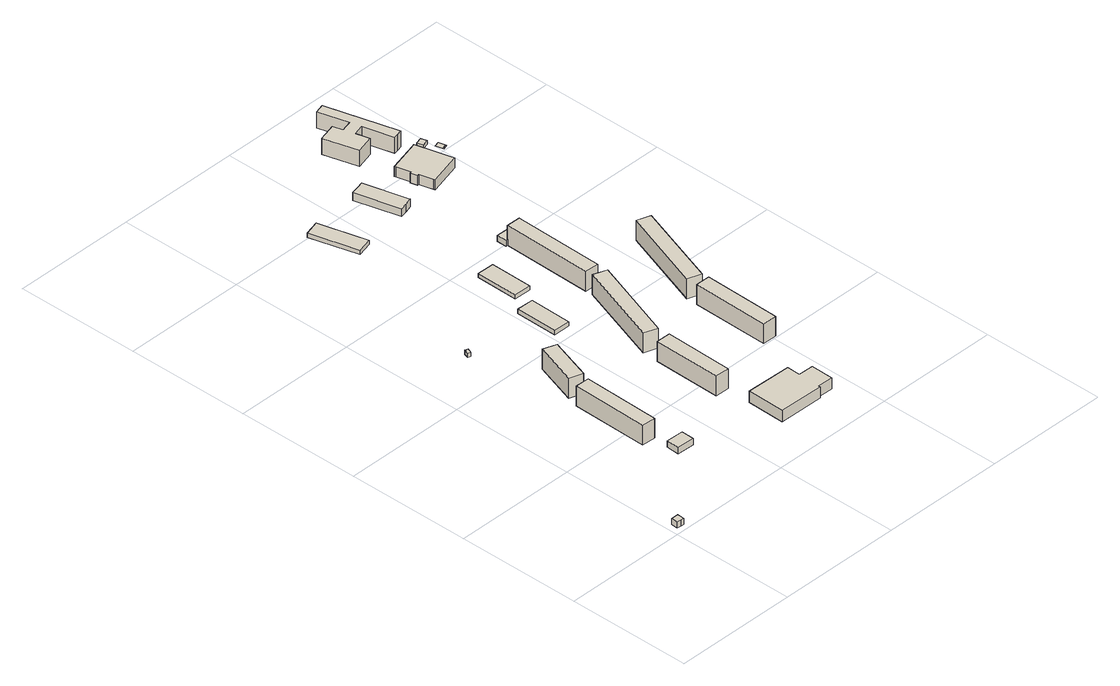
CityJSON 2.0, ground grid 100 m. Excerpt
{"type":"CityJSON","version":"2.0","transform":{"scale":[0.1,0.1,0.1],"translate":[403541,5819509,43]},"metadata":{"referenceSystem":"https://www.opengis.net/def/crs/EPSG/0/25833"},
"CityObjects":{
"building1":{"type":"Building","attributes":{"Gemeindeschluessel":"11000010","BezugspunktDach":"2200","function":"31001_2463","measuredHeight":6.32,"storeysAboveGround":1},"address":[{"country":"Germany","locality":"Berlin","thoroughfareNumber":"79 (1)","thoroughfareName":"Parchimer Straße"}],"geometry":[{"type":"Solid","lod":"1","boundaries":[[[[0,1,2,3,4,5]],[[6,7,8,9,10,11]],[[6,11,5,4]],[[7,6,4,3]],[[8,7,3,2]],[[9,8,2,1]],[[10,9,1,0]],[[11,10,0,5]]]]}]},
"building2":{"type":"Building","attributes":{"Gemeindeschluessel":"11000010","BezugspunktDach":"2200","function":"31001_2000","measuredHeight":5.23,"storeysAboveGround":1},"address":[{"country":"Germany","locality":"Berlin","thoroughfareNumber":"57B","thoroughfareName":"Boizenburger Straße"}],"geometry":[{"type":"Solid","lod":"1","boundaries":[[[[12,13,14,15]],[[16,17,18,19]],[[16,19,15,14]],[[17,16,14,13]],[[18,17,13,12]],[[19,18,12,15]]]]}]},
"building3":{"type":"Building","attributes":{"Gemeindeschluessel":"11000010","BezugspunktDach":"2200","function":"31001_1010","measuredHeight":16.3,"storeysAboveGround":5},"address":[{"country":"Germany","locality":"Berlin","thoroughfareNumber":"59, 61, 63, 65","thoroughfareName":"Boizenburger Straße"}],"geometry":[{"type":"Solid","lod":"1","boundaries":[[[[20,21,22,23]],[[24,25,26,27]],[[24,27,23,22]],[[25,24,22,21]],[[26,25,21,20]],[[27,26,20,23]]]]}]},
"building4":{"type":"Building","attributes":{"Gemeindeschluessel":"11000010","BezugspunktDach":"2200","function":"31001_1010","measuredHeight":16.55,"storeysAboveGround":5},"address":[{"country":"Germany","locality":"Berlin","thoroughfareNumber":"67, 69, 71","thoroughfareName":"Boizenburger Straße"}],"geometry":[{"type":"Solid","lod":"1","boundaries":[[[[28,29,30,31]],[[32,33,34,35]],[[32,35,31,30]],[[33,32,30,29]],[[34,33,29,28]],[[35,34,28,31]]]]}]},
"building5":{"type":"Building","attributes":{"Gemeindeschluessel":"11000010","BezugspunktDach":"2200","function":"31001_3212","measuredHeight":3.5,"storeysAboveGround":1},"address":[{"country":"Germany","locality":"Berlin","thoroughfareNumber":"39 (1)","thoroughfareName":"Lubminer Straße"}],"geometry":[{"type":"Solid","lod":"1","boundaries":[[[[36,37,38,39]],[[40,41,42,43]],[[40,43,39,38]],[[41,40,38,37]],[[42,41,37,36]],[[43,42,36,39]]]]}]},
"building6":{"type":"Building","attributes":{"Gemeindeschluessel":"11000010","BezugspunktDach":"2200","function":"31001_1010","measuredHeight":16.49,"storeysAboveGround":5},"address":[{"country":"Germany","locality":"Berlin","thoroughfareNumber":"11, 13, 7, 9","thoroughfareName":"Lubminer Straße"}],"geometry":[{"type":"Solid","lod":"1","boundaries":[[[[44,45,46,47]],[[48,49,50,51]],[[48,51,47,46]],[[49,48,46,45]],[[50,49,45,44]],[[51,50,44,47]]]]}]},
"building7":{"type":"Building","attributes":{"Gemeindeschluessel":"11000010","BezugspunktDach":"2200","function":"31001_9998","measuredHeight":9.12,"storeysAboveGround":1},"address":[{"country":"Germany","locality":"Berlin","thoroughfareNumber":"27 (1)","thoroughfareName":"Gadebuscher Straße"}],"geometry":[{"type":"Solid","lod":"1","boundaries":[[[[52,53,54,55,56,57,58,59]],[[60,61,62,63,64,65,66,67]],[[60,67,59,58]],[[61,60,58,57]],[[62,61,57,56]],[[63,62,56,55]],[[64,63,55,54]],[[65,64,54,53]],[[66,65,53,52]],[[67,66,52,59]]]]}]},
"building8":{"type":"Building","attributes":{"Gemeindeschluessel":"11000010","BezugspunktDach":"2200","function":"31001_2000","measuredHeight":3.6,"storeysAboveGround":1},"address":[{"country":"Germany","locality":"Berlin","thoroughfareNumber":"41","thoroughfareName":"Lubminer Straße"}],"geometry":[{"type":"Solid","lod":"1","boundaries":[[[[68,69,70,71]],[[72,73,74,75]],[[72,75,71,70]],[[73,72,70,69]],[[74,73,69,68]],[[75,74,68,71]]]]}]},
"building9":{"type":"Building","attributes":{"Gemeindeschluessel":"11000010","BezugspunktDach":"2200","function":"31001_1010","measuredHeight":16.52,"storeysAboveGround":5},"address":[{"country":"Germany","locality":"Berlin","thoroughfareNumber":"15, 17, 19, 21, 23, 25","thoroughfareName":"Lubminer Straße"}],"geometry":[{"type":"Solid","lod":"1","boundaries":[[[[76,77,78,79]],[[80,81,82,83]],[[80,83,79,78]],[[81,80,78,77]],[[82,81,77,76]],[[83,82,76,79]]]]}]},
"building10":{"type":"Building","attributes":{"Gemeindeschluessel":"11000010","BezugspunktDach":"2200","function":"31001_2000","measuredHeight":3.63,"storeysAboveGround":1},"address":[{"country":"Germany","locality":"Berlin","thoroughfareNumber":"71","thoroughfareName":"Teterower Ring"}],"geometry":[{"type":"Solid","lod":"1","boundaries":[[[[84,85,86,87]],[[88,89,90,91]],[[88,91,87,86]],[[89,88,86,85]],[[90,89,85,84]],[[91,90,84,87]]]]}]},
"building11":{"type":"Building","attributes":{"Gemeindeschluessel":"11000010","BezugspunktDach":"2200","function":"31001_2000","measuredHeight":3.43,"storeysAboveGround":1},"address":[{"country":"Germany","locality":"Berlin","thoroughfareNumber":"39","thoroughfareName":"Lubminer Straße"}],"geometry":[{"type":"Solid","lod":"1","boundaries":[[[[92,93,94,95]],[[96,97,98,99]],[[96,99,95,94]],[[97,96,94,93]],[[98,97,93,92]],[[99,98,92,95]]]]}]},
"building12":{"type":"Building","attributes":{"Gemeindeschluessel":"11000010","BezugspunktDach":"2200","function":"31001_1010","measuredHeight":16.53,"storeysAboveGround":5},"address":[{"country":"Germany","locality":"Berlin","thoroughfareNumber":"10, 12, 14, 8","thoroughfareName":"Lubminer Straße"}],"geometry":[{"type":"Solid","lod":"1","boundaries":[[[[100,101,102,103]],[[104,105,106,107]],[[104,107,103,102]],[[105,104,102,101]],[[106,105,101,100]],[[107,106,100,103]]]]}]},
"building13":{"type":"Building","attributes":{"Gemeindeschluessel":"11000010","BezugspunktDach":"2200","function":"31001_1010","measuredHeight":16.37,"storeysAboveGround":5},"address":[{"country":"Germany","locality":"Berlin","thoroughfareNumber":"27, 29, 31, 33, 35, 37","thoroughfareName":"Lubminer Straße"}],"geometry":[{"type":"Solid","lod":"1","boundaries":[[[[108,109,110,111,112,113]],[[114,115,116,117,118,119]],[[114,119,113,112]],[[115,114,112,111]],[[116,115,111,110]],[[117,116,110,109]],[[118,117,109,108]],[[119,118,108,113]]]]}]},
"building14":{"type":"Building","attributes":{"Gemeindeschluessel":"11000010","BezugspunktDach":"2200","function":"31001_2000","measuredHeight":7.4,"storeysAboveGround":1},"address":[{"country":"Germany","locality":"Berlin","thoroughfareNumber":"73","thoroughfareName":"Teterower Ring"}],"geometry":[{"type":"Solid","lod":"1","boundaries":[[[[120,121,122,123,124,125,126,127]],[[128,129,130,131,132,133,134,135]],[[128,135,127,126]],[[129,128,126,125]],[[130,129,125,124]],[[131,130,124,123]],[[132,131,123,122]],[[133,132,122,121]],[[134,133,121,120]],[[135,134,120,127]]]]}]},
"building15":{"type":"Building","attributes":{"Gemeindeschluessel":"11000010","BezugspunktDach":"2200","function":"31001_3065","measuredHeight":4.79,"storeysAboveGround":1},"address":[{"country":"Germany","locality":"Berlin","thoroughfareNumber":"37A","thoroughfareName":"Lubminer Straße"}],"geometry":[{"type":"Solid","lod":"1","boundaries":[[[[136,137,138,139,140,141,142,143]],[[144,145,146,147,148,149,150,151]],[[144,151,143,142]],[[145,144,142,141]],[[146,145,141,140]],[[147,146,140,139]],[[148,147,139,138]],[[149,148,138,137]],[[150,149,137,136]],[[151,150,136,143]]]]}]},
"building16":{"type":"Building","attributes":{"Gemeindeschluessel":"11000010","BezugspunktDach":"2200","function":"31001_1010","measuredHeight":16.54,"storeysAboveGround":5},"address":[{"country":"Germany","locality":"Berlin","thoroughfareNumber":"16, 18, 20, 22, 24","thoroughfareName":"Lubminer Straße"}],"geometry":[{"type":"Solid","lod":"1","boundaries":[[[[152,153,154,155]],[[156,157,158,159]],[[156,159,155,154]],[[157,156,154,153]],[[158,157,153,152]],[[159,158,152,155]]]]}]},
"building17":{"type":"Building","attributes":{"Gemeindeschluessel":"11000010","BezugspunktDach":"2200","function":"31001_3021","measuredHeight":8.45,"storeysAboveGround":1},"address":[{"country":"Germany","locality":"Berlin","thoroughfareNumber":"79 (1)","thoroughfareName":"Teterower Ring"}],"geometry":[{"type":"Solid","lod":"1","boundaries":[[[[160,161,162,163,164,165,166,167,168,169,170,171,172]],[[173,174,175,176,177,178,179,180,181,182,183,184,185]],[[173,185,172,171]],[[174,173,171,170]],[[175,174,170,169]],[[176,175,169,168]],[[177,176,168,167]],[[178,177,167,166]],[[179,178,166,165]],[[180,179,165,164]],[[181,180,164,163]],[[182,181,163,162]],[[183,182,162,161]],[[184,183,161,160]],[[185,184,160,172]]]]}]},
"building18":{"type":"Building","attributes":{"name":"Grundschule an der Wuhle","Gemeindeschluessel":"11000010","BezugspunktDach":"2200","function":"31001_3021","measuredHeight":13.24,"storeysAboveGround":4},"address":[{"country":"Germany","locality":"Berlin","thoroughfareNumber":"79","thoroughfareName":"Teterower Ring"}],"geometry":[{"type":"Solid","lod":"1","boundaries":[[[[186,187,188,189,190,191,192,193,194,195,196,197,198]],[[199,200,201,202,203,204,205,206,207,208,209,210,211]],[[199,211,198,197]],[[200,199,197,196]],[[201,200,196,195]],[[202,201,195,194]],[[203,202,194,193]],[[204,203,193,192]],[[205,204,192,191]],[[206,205,191,190]],[[207,206,190,189]],[[208,207,189,188]],[[209,208,188,187]],[[210,209,187,186]],[[211,210,186,198]]]]}]},
"building19":{"type":"Building","attributes":{"Gemeindeschluessel":"11000010","BezugspunktDach":"2200","function":"31001_2523","measuredHeight":2.95,"storeysAboveGround":1},"address":[{"country":"Germany","locality":"Berlin","thoroughfareNumber":"79 (2)","thoroughfareName":"Teterower Ring"}],"geometry":[{"type":"Solid","lod":"1","boundaries":[[[[212,213,214,215]],[[216,217,218,219]],[[216,219,215,214]],[[217,216,214,213]],[[218,217,213,212]],[[219,218,212,215]]]]}]},
"building20":{"type":"Building","attributes":{"Gemeindeschluessel":"11000010","BezugspunktDach":"2200","function":"51009_1610","measuredHeight":0.197,"storeysAboveGround":0},"address":[{"country":"Germany","locality":"Berlin"}],"geometry":[{"type":"Solid","lod":"1","boundaries":[[[[220,221,222,223]],[[224,225,226,227]],[[224,227,223,222]],[[225,224,222,221]],[[226,225,221,220]],[[227,226,220,223]]]]}]},
"building21":{"type":"Building","attributes":{"Gemeindeschluessel":"11000010","BezugspunktDach":"2200","function":"31001_2723","measuredHeight":0.076,"storeysAboveGround":1},"address":[{"country":"Germany","locality":"Berlin","thoroughfareNumber":"79 (3)","thoroughfareName":"Teterower Ring"}],"geometry":[{"type":"Solid","lod":"1","boundaries":[[[[223,222,228,229]],[[230,231,232,233]],[[230,233,229,228]],[[231,230,228,222]],[[232,231,222,223]],[[233,232,223,229]]]]}]}
},
"vertices":[
[41,2,109],[67,1,109],[68,57,109],[38,58,109],[8,58,109],[7,3,109],[8,58,59],[38,58,59],[68,57,59],[67,1,59],[41,2,59],[7,3,59],
[725,535,131],[728,638,131],[588,642,131],[585,539,131],[588,642,78],[728,638,78],[725,535,78],[585,539,78],
[606,773,240],[621,1390,240],[508,1392,240],[495,776,240],[508,1392,77],[621,1390,77],[606,773,77],[495,776,77],
[643,1452,240],[756,1797,240],[649,1833,240],[536,1487,240],[649,1833,75],[756,1797,75],[643,1452,75],[536,1487,75],
[491,2330,44],[503,2368,44],[480,2375,44],[468,2337,44],[480,2375,9],[503,2368,9],[491,2330,9],[468,2337,9],
[1313,768,263],[1325,1313,263],[1211,1315,263],[1201,770,263],[1211,1315,98],[1325,1313,98],[1313,768,98],[1201,770,98],
[1635,233,211],[1635,247,211],[1759,245,211],[1763,427,211],[1640,430,211],[1643,537,211],[1279,545,211],[1272,241,211],[1279,545,119],[1643,537,119],[1640,430,119],[1763,427,119],[1759,245,119],[1635,247,119],[1635,233,119],[1272,241,119],
[1129,2040,95],[1134,2379,95],[998,2381,95],[994,2042,95],[998,2381,59],[1134,2379,59],[1129,2040,59],[994,2042,59],
[1326,1413,257],[1563,2097,257],[1455,2134,257],[1219,1450,257],[1455,2134,92],[1563,2097,92],[1326,1413,92],[1219,1450,92],
[792,3615,57],[912,3648,57],[810,4034,57],[690,4000,57],[810,4034,21],[912,3648,21],[792,3615,21],[690,4000,21],
[1239,2497,94],[1243,2837,94],[1107,2840,94],[1101,2500,94],[1107,2840,60],[1243,2837,60],[1239,2497,60],[1101,2500,60],
[1939,926,270],[1951,1543,270],[1837,1545,270],[1826,928,270],[1837,1545,105],[1951,1543,105],[1939,926,105],[1826,928,105],
[1569,2191,251],[1583,2911,251],[1583,2915,251],[1470,2917,251],[1470,2914,251],[1457,2193,251],[1470,2914,87],[1470,2917,87],[1583,2915,87],[1583,2911,87],[1569,2191,87],[1457,2193,87],
[1243,3664,128],[1302,3680,128],[1360,3696,128],[1355,3712,128],[1271,4039,128],[1268,4050,128],[1209,4035,128],[1150,4021,128],[1209,4035,62],[1268,4050,62],[1271,4039,62],[1355,3712,62],[1360,3696,62],[1302,3680,62],[1243,3664,62],[1150,4021,62],
[1470,2914,136],[1470,2917,136],[1583,2915,136],[1583,2911,136],[1602,2911,136],[1604,2992,136],[1455,2995,136],[1453,2914,136],[1455,2995,88],[1604,2992,88],[1602,2911,88],[1583,2911,88],[1583,2915,88],[1470,2917,88],[1470,2914,88],[1453,2914,88],
[1951,1603,264],[2187,2287,264],[2081,2324,264],[1844,1640,264],[2081,2324,98],[2187,2287,98],[1951,1603,98],[1844,1640,98],
[1533,3987,145],[1562,3878,145],[1552,3876,145],[1567,3820,145],[1576,3822,145],[1605,3714,145],[1608,3701,145],[1873,3772,145],[1870,3784,145],[1798,4058,145],[1794,4070,145],[1780,4066,145],[1530,3999,145],[1780,4066,63],[1794,4070,63],[1798,4058,63],[1870,3784,63],[1873,3772,63],[1608,3701,63],[1605,3714,63],[1576,3822,63],[1567,3820,63],[1552,3876,63],[1562,3878,63],[1533,3987,63],[1530,3999,63],
[1453,4243,194],[1598,4281,194],[1570,4389,194],[1655,4411,194],[1719,4171,194],[1756,4181,194],[1796,4192,194],[1644,4761,194],[1567,4740,194],[1631,4500,194],[1545,4478,194],[1524,4556,194],[1380,4518,194],[1524,4556,61],[1545,4478,61],[1631,4500,61],[1567,4740,61],[1644,4761,61],[1796,4192,61],[1756,4181,61],[1719,4171,61],[1655,4411,61],[1570,4389,61],[1598,4281,61],[1453,4243,61],[1380,4518,61],
[1877,4060,102],[1927,4074,102],[1914,4122,102],[1863,4108,102],[1914,4122,72],[1927,4074,72],[1877,4060,72],[1863,4108,72],
[1961,3953,78],[2002,3965,78],[2000,3975,78],[1958,3963,78],[2000,3975,76],[2002,3965,76],[1961,3953,76],[1958,3963,76],
[1985,4029,78],[1943,4017,78],[1985,4029,77],[2000,3975,77],[1958,3963,77],[1943,4017,77]
]}
